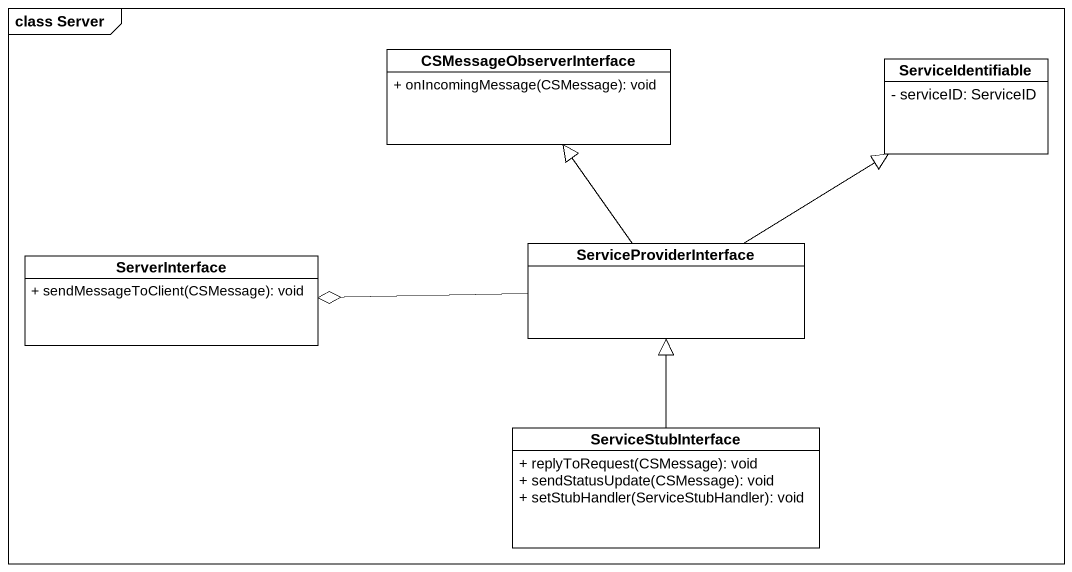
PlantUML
@startuml
mainframe class Server
hide circle
hide empty members
skinparam classAttributeIconSize 0
class CSMessageObserverInterface {
  + onIncomingMessage(CSMessage): void
}
class ServiceIdentifiable {
  - serviceID: ServiceID
}
class ServerInterface {
  + sendMessageToClient(CSMessage): void
}
class ServiceProviderInterface
class ServiceStubInterface {
  + replyToRequest(CSMessage): void
  + sendStatusUpdate(CSMessage): void
  + setStubHandler(ServiceStubHandler): void
}
ServiceProviderInterface -up-|> CSMessageObserverInterface
ServiceProviderInterface -up-|> ServiceIdentifiable
ServiceProviderInterface -left-o ServerInterface
ServiceStubInterface -up-|> ServiceProviderInterface
@enduml
